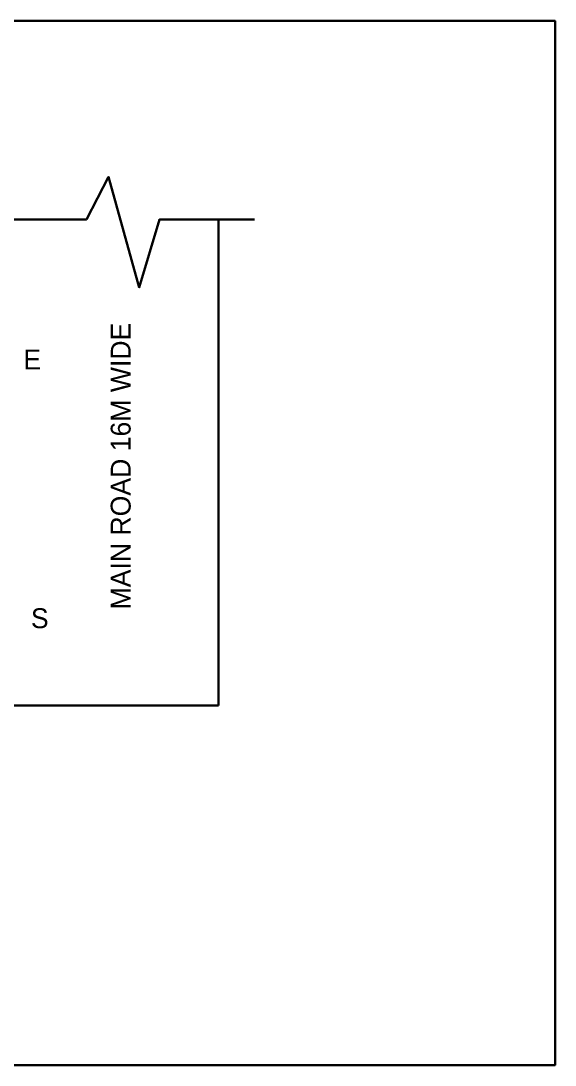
# Model space of a CAD drawing. Extents: x 187966 to 202201, y 659574 to 1343694.
# Drawn here: x 192627 to 194289, y 659574 to 662824 of the extents above; entities that cross this region are included whole.
import ezdxf

# ---------------------------------------------------------------- set-up
doc = ezdxf.new("R2010")
doc.units = 0
doc.header["$MEASUREMENT"] = 0
doc.layers.add('A-Wall', color=7, linetype='Continuous', lineweight=30)
doc.styles.get("Standard").update_dxf_attribs({"font": 'stylu.ttf', "height": 7})

msp = doc.modelspace()

# ---------------------------------------------------------------- linework, layer by layer
at = {"layer": 'A-Wall'}
for p, q in [((193241.03, 660692.58), (193241.03, 662205.42)), ((191410.39, 660692.58), (193241.03, 660692.58))]:
    msp.add_line(p, q, dxfattribs=at)
msp.add_lwpolyline([(190072.34, 662823.88), (194288.8, 662823.88), (194288.8, 659573.51), (190072.34, 659573.51)], close=True, dxfattribs=at)
msp.add_lwpolyline([(192398.64, 662205.42), (192830.52, 662205.42), (192899.51, 662338.19), (192994.93, 661993.99), (193057.8, 662205.42), (193353.77, 662205.42)], dxfattribs=at)

# ---------------------------------------------------------------- texts
at = {"layer": 'A-Wall', "insert": (192906.1, 660991.94), "char_height": 61.9124, "attachment_point": 1, "rotation": 90}
msp.add_mtext_dynamic_manual_height_columns('MAIN ROAD 16M WIDE', width=133.4108, gutter_width=35, heights=[0], dxfattribs=at).dxf.set("width", 1159.7428)
at = {"layer": 'A-Wall', "char_height": 61.91, "attachment_point": 1}
for s, insert in [('E', (192634.38, 661800.88)), ('S', (192657.76, 660995.5))]:
    msp.add_mtext_dynamic_manual_height_columns(s, width=133.4108, gutter_width=35, heights=[0], dxfattribs=dict(at, insert=insert)).dxf.set("width", 82.4843)

doc.saveas('drawing.dxf')
